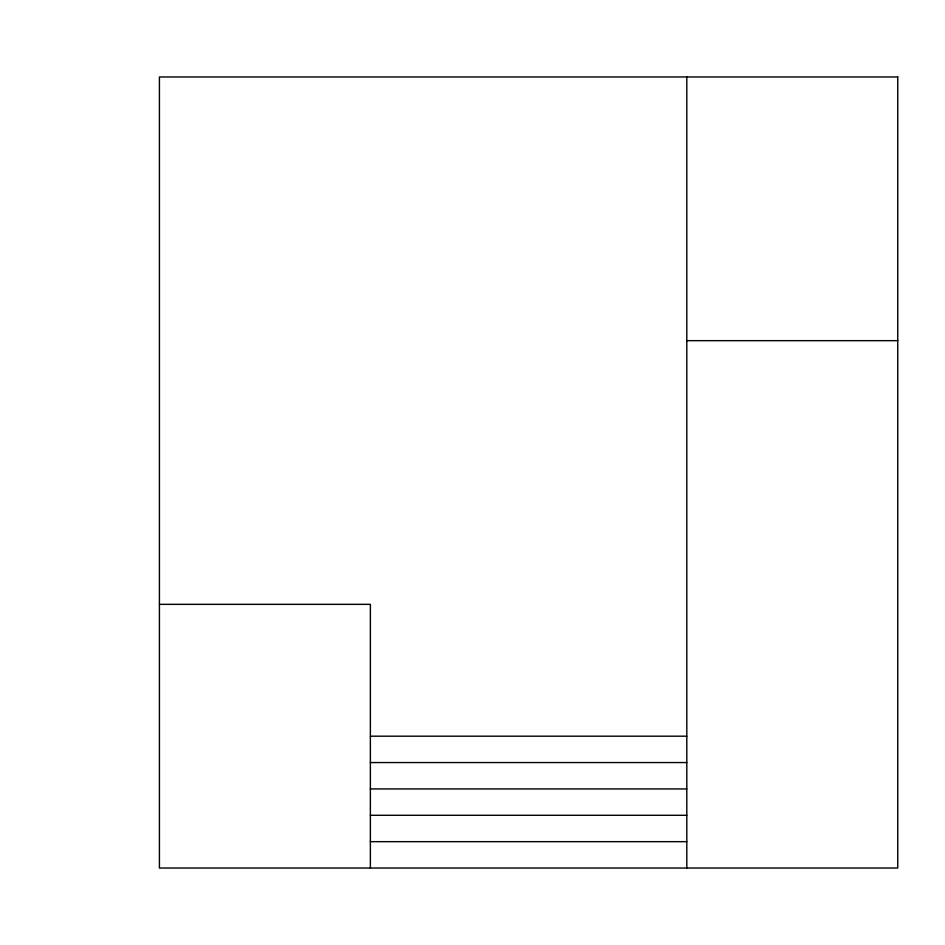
<?xml version="1.0" encoding="UTF-8"?>
<svg xmlns="http://www.w3.org/2000/svg" width="945" height="945" viewBox="0 0 945 945"><rect width="100%" height="100%" fill="white"/><g stroke="black" fill="none" stroke-linecap="round" stroke-linejoin="round"><path stroke-width="1.42" d="M686.802 340.661L897.75 340.661M159.422 604.339L370.369 604.339L370.369 868.03M370.369 736.19L686.802 736.19M370.369 762.556L686.802 762.556M370.369 788.933L686.802 788.933M370.369 815.299L686.802 815.299M370.369 841.664L686.802 841.664M686.802 76.97L686.802 868.03M897.75 76.97L159.422 76.97L159.422 868.03L897.75 868.03L897.75 76.97"/></g></svg>
